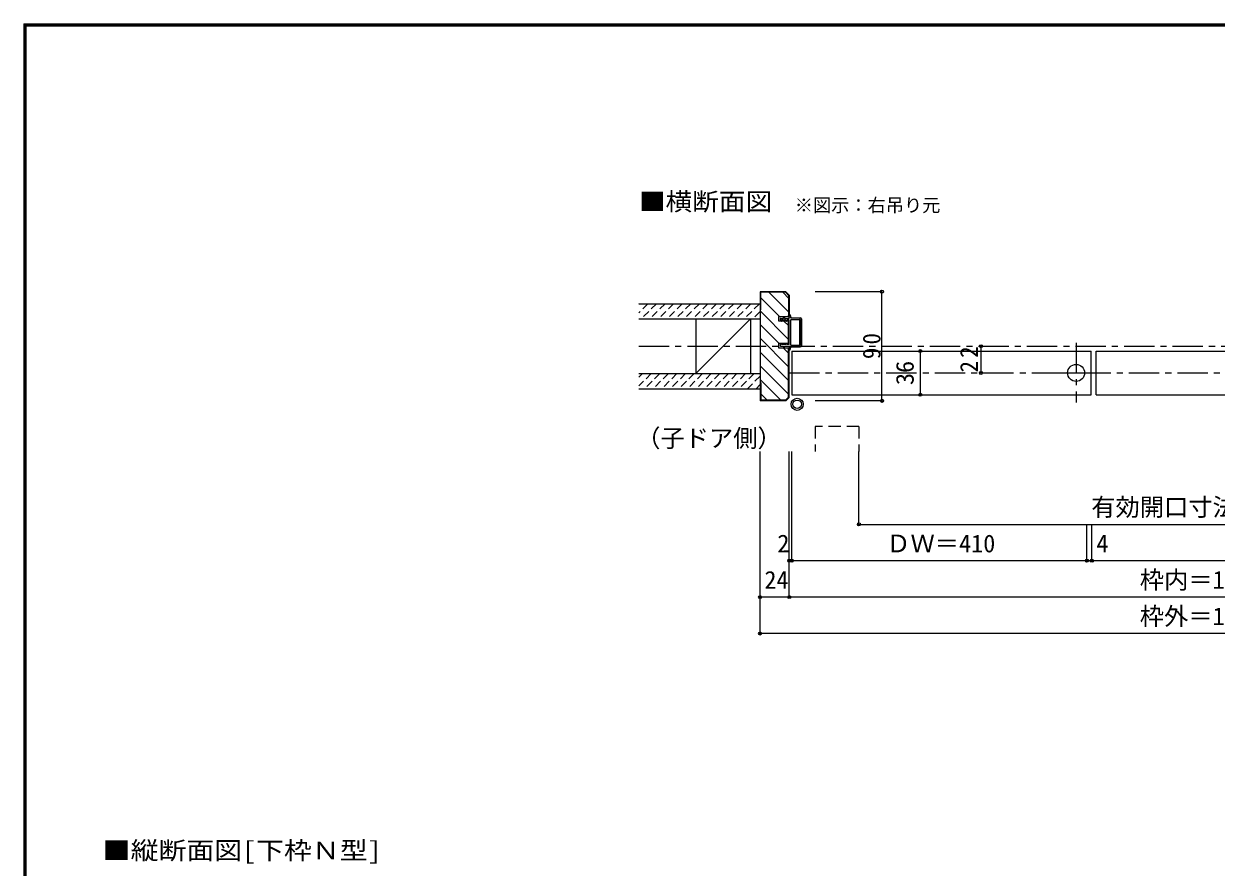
# Model space of a CAD drawing. Units: millimetres at full size, sheet at 1:5; details may follow other scales. Extents: x -973 to 977, y -718 to 696.
# Drawn here: x -973 to 10, y 0 to 696 of the extents above; entities that cross this region are included whole.
import ezdxf
from ezdxf.enums import TextEntityAlignment as Align

# ---------------------------------------------------------------- set-up
doc = ezdxf.new("R2010")
doc.units = ezdxf.units.MM
doc.header["$LTSCALE"] = 5
doc.header["$PDMODE"] = 32
doc.header["$PDSIZE"] = 2.5
for name, pattern in [('CHAIN1', [8, 5, -1, 1, -1]), ('DASHED1', [1.8, 1.2, -0.6]), ('DASHED2', [3, 2, -1])]:
    doc.linetypes.add(name, pattern=pattern)
for name, color, linetype in [('0-0_補助線', 7, 'Continuous'), ('0-1_通り芯', 4, 'CHAIN1'), ('0-2_柱', 3, 'Continuous'), ('0-3_仕上げ', 4, 'Continuous'), ('0-4_枠', 3, 'Continuous'), ('0-6_扉', 6, 'Continuous'), ('0-7_金物', 7, 'Continuous'), ('0-A_文字', 7, 'Continuous'), ('0-B_寸法', 4, 'Continuous'), ('0-C_ハッチ', 4, 'DASHED1'), ('F-1_枠', 6, 'Continuous')]:
    doc.layers.add(name, color=color, linetype=linetype)
doc.styles.add('ＭＳ ゴシック', font='')
doc.styles.get('ＭＳ ゴシック').set_extended_font_data('MS Gothic')

# ---------------------------------------------------------------- blocks, each defined once
blk = doc.blocks.new('01')
at = {"layer": '0-0_補助線'}
for p, q in [((-14.5, 0.346), (-14.5, -0.449)), ((-14.3, 0.346), (-14.3, -0.449)), ((-12.045, -0.049), (-14.178, 0.444)), ((-12, 0.146), (-14.133, 0.639)), ((-11.475, 5.146), (-12.298, 4.504)), ((-12.175, 4.146), (-11.475, 4.146)), ((-12.045, -0.049), (-11.993, 0.145)), ((-11.475, 0.146), (-12, 0.146)), ((-11.475, 7.146), (-11.475, 5.146)), ((-11.475, 4.146), (-11.475, 0.146)), ((-10.68, 7.55), (-9.257, 6.508)), ((-9.375, 6.146), (-10.075, 6.146)), ((-10.075, 3.146), (-10.075, 6.146)), ((-10.075, 3.146), (-9.252, 2.504)), ((-9.375, 2.146), (-10.075, 2.146)), ((-10.075, 0.146), (-10.075, 2.146)), ((-10.075, 0.146), (10.075, 0.146)), ((10.075, 3.146), (9.252, 2.504)), ((10.68, 7.55), (9.257, 6.508)), ((9.375, 6.146), (10.075, 6.146)), ((9.375, 2.146), (10.075, 2.146)), ((10.075, 3.146), (10.075, 6.146)), ((10.075, 0.146), (10.075, 2.146)), ((11.475, 7.146), (11.475, 5.146)), ((11.475, 5.146), (12.298, 4.504)), ((12.175, 4.146), (11.475, 4.146)), ((11.475, 4.146), (11.475, 0.146)), ((11.475, 0.146), (12, 0.146)), ((12.045, -0.049), (11.993, 0.145)), ((12, 0.146), (14.133, 0.639)), ((12.045, -0.049), (14.178, 0.444)), ((14.3, 0.346), (14.3, -0.449)), ((14.5, 0.346), (14.5, -0.449)), ((-14.265, -0.741), (-12.235, -1.196)), ((-14.222, -0.546), (-12.191, -1.001)), ((-12, -1.488), (-12, -8.854)), ((-11.8, -1.488), (-11.8, -8.854)), ((-11, -9.654), (11, -9.654)), ((-10.6, -1.554), (-10.6, -8.154)), ((-10.3, -1.254), (10.3, -1.254)), ((-10.3, -8.454), (10.3, -8.454)), ((10.6, -1.554), (10.6, -8.154)), ((11.8, -1.488), (11.8, -8.854)), ((12, -1.488), (12, -8.854)), ((14.222, -0.546), (12.191, -1.001)), ((14.265, -0.741), (12.235, -1.196)), ((11, -9.854), (-11, -9.854))]:
    blk.add_line(p, q, dxfattribs=at)
for centre, radius, start, end in [((-14.2, 0.346), 0.3, 77.00048, 180), ((-14.2, 0.346), 0.1, 77.00048, 180), ((-12.175, 4.346), 0.2, 127.96957, 270), ((-10.975, 7.146), 0.5, 53.78053, 180), ((-9.375, 6.346), 0.2, 270, 53.78053), ((-9.375, 2.346), 0.2, 270, 52.03043), ((9.375, 6.346), 0.2, 126.21947, 270), ((9.375, 2.346), 0.2, 127.96957, 270), ((10.975, 7.146), 0.5, 0, 126.21947), ((12.175, 4.346), 0.2, 270, 52.03043), ((14.2, 0.346), 0.3, 0, 102.99952), ((14.2, 0.346), 0.1, 0, 102.99952), ((-14.2, -0.449), 0.3, 180, 257.3929), ((-14.2, -0.449), 0.1, 180, 257.3929), ((-12.3, -1.488), 0.3, 0, 76.0718), ((-12.3, -1.488), 0.5, 0, 76.0718), ((-11, -8.854), 1, 180, 270), ((-11, -8.854), 0.8, 180, 270), ((-10.3, -1.554), 0.3, 90, 180), ((-10.3, -8.154), 0.3, 180, 270), ((10.3, -1.554), 0.3, 0, 90), ((10.3, -8.154), 0.3, 270, 0), ((11, -8.854), 1, 270, 0), ((11, -8.854), 0.8, 270, 0), ((12.3, -1.488), 0.5, 103.9282, 180), ((12.3, -1.488), 0.3, 103.9282, 180), ((14.2, -0.449), 0.1, 282.6071, 0), ((14.2, -0.449), 0.3, 282.6071, 0)]:
    blk.add_arc(centre, radius, start, end, dxfattribs=at)

msp = doc.modelspace()

# ---------------------------------------------------------------- linework, layer by layer
at = {"layer": '0-0_補助線', "color": 4}
msp.add_line((-184.337, 430), (-184.337, 408), dxfattribs=at)
at = {"layer": '0-0_補助線'}
for p in [(-184.337, 430), (-184.337, 408)]:
    msp.add_point(p, dxfattribs=at)
at = {"layer": '0-1_通り芯', "color": 7}
for p, q in [((-105.884, 432.796), (-105.884, 383.563)), ((-126.419, 408), (-84.633, 408))]:
    msp.add_line(p, q, dxfattribs=at)
at = {"layer": '0-1_通り芯'}
for p, q in [((-466.347, 430), (469.653, 430)), ((-342.347, 408), (345.653, 408))]:
    msp.add_line(p, q, dxfattribs=at)
at = {"layer": '0-1_通り芯', "color": 7, "linetype": 'Continuous'}
msp.add_circle((-105.884, 408), 7, dxfattribs=at)
at = {"layer": '0-2_柱', "color": 7}
msp.add_line((-374.347, 452.5), (-419.347, 407.5), dxfattribs=at)
at = {"layer": '0-2_柱'}
for p, q in [((-419.347, 452.5), (-419.347, 407.5)), ((-374.347, 452.5), (-374.347, 407.5))]:
    msp.add_line(p, q, dxfattribs=at)
at = {"layer": '0-3_仕上げ', "color": 2}
for p, q in [((-466.347, 465), (-366.347, 465)), ((-466.347, 452.5), (-366.347, 452.5)), ((-466.347, 407.5), (-366.347, 407.5)), ((-466.347, 395), (-366.347, 395))]:
    msp.add_line(p, q, dxfattribs=at)
at = {"layer": '0-4_枠'}
for p, q in [((-345.383, 474.5), (-365.847, 474.5)), ((-365.847, 460), (-365.847, 474.5)), ((-345.383, 474.5), (-342.847, 471.964)), ((-345.175, 475), (-342.347, 472.172)), ((-342.847, 471.964), (-342.847, 454.5)), ((-342.347, 472.172), (-342.347, 454.5)), ((-365.847, 460), (-366.347, 460)), ((-350.847, 450.8), (-350.847, 454.5)), ((-350.847, 454.5), (-342.347, 454.5)), ((-342.347, 450.8), (-350.847, 450.8)), ((-342.847, 432.2), (-342.847, 450.8)), ((-342.347, 432.2), (-342.347, 450.8)), ((-350.847, 428.5), (-350.847, 432.2)), ((-342.347, 432.2), (-350.847, 432.2)), ((-342.347, 428.5), (-350.847, 428.5)), ((-342.847, 388.036), (-342.847, 428.5)), ((-342.347, 387.828), (-342.347, 428.5)), ((-365.847, 400), (-366.347, 400)), ((-365.847, 400), (-365.847, 385.5)), ((-345.382, 385.5), (-365.847, 385.5)), ((-342.847, 388.036), (-345.382, 385.5))]:
    msp.add_line(p, q, dxfattribs=at)
for points in [[(-345.175, 475), (-366.347, 475), (-366.347, 385)], [(-342.347, 387.828), (-345.175, 385), (-366.347, 385)]]:
    msp.add_lwpolyline(points, dxfattribs=at)
at = {"layer": '0-6_扉'}
for p, q in [((-340.347, 426), (-93.384, 426)), ((-93.384, 390), (-93.384, 426)), ((-89.384, 390), (117.135, 390))]:
    msp.add_line(p, q, dxfattribs=at)
at = {"layer": '0-6_扉', "linetype": 'DASHED2'}
msp.add_line((-284.852, 363.881), (-284.852, 343.157), dxfattribs=at)
at = {"layer": '0-6_扉'}
for points in [[(-340.347, 426), (-340.347, 390), (-93.384, 390)], [(-89.384, 390), (-89.384, 426), (117.135, 426)]]:
    msp.add_lwpolyline(points, dxfattribs=at)
at = {"layer": '0-6_扉', "linetype": 'DASHED2'}
msp.add_lwpolyline([(-284.852, 363.881), (-320.852, 363.881), (-320.852, 343.157)], dxfattribs=at)
at = {"layer": '0-7_金物'}
for radius in [5, 3.5]:
    msp.add_circle((-335.883, 382.13), radius, dxfattribs=at)
at = {"layer": '0-B_寸法'}
for p, q in [((-265.889, 475), (-321.115, 475)), ((-265.889, 385), (-265.889, 475)), ((-234.337, 426), (-234.337, 390)), ((-265.889, 385), (-321.115, 385)), ((-366.347, 193.157), (-366.347, 343.157)), ((-342.347, 223.157), (-342.347, 343.157)), ((-340.347, 253.157), (-340.347, 343.157)), ((-284.852, 283.157), (-284.852, 343.157)), ((-284.852, 283.157), (282.158, 283.157)), ((-96.884, 253.157), (-96.884, 283.157)), ((-92.884, 253.157), (-92.884, 283.157)), ((345.653, 253.157), (-342.347, 253.157)), ((369.653, 223.157), (-366.347, 223.157)), ((369.653, 193.157), (-366.347, 193.157))]:
    msp.add_line(p, q, dxfattribs=at)
at = {"layer": '0-B_寸法', "color": 7}
for p in [(-265.889, 475), (-234.337, 426), (-265.889, 385), (-234.337, 390), (-284.852, 283.157), (-342.347, 253.157), (-340.347, 253.157), (-96.884, 253.157), (-92.884, 253.157), (-366.347, 223.157), (-342.347, 223.157), (-366.347, 193.157)]:
    msp.add_point(p, dxfattribs=at)
at = {"layer": '0-C_ハッチ', "linetype": 'Continuous'}
for p, q in [((-359.063, 474.5), (-342.847, 458.284)), ((-347.749, 474.5), (-342.847, 469.598)), ((-365.847, 469.97), (-350.376, 454.5)), ((-366.347, 459.157), (-342.847, 435.657)), ((-366.347, 447.842), (-350.704, 432.2)), ((-346.676, 450.8), (-342.847, 446.97)), ((-366.347, 436.529), (-342.847, 413.029)), ((-366.347, 425.216), (-342.847, 401.716)), ((-347.004, 428.5), (-342.847, 424.343)), ((-366.347, 413.902), (-342.847, 390.402)), ((-366.347, 402.588), (-349.259, 385.5)), ((-365.847, 390.775), (-360.572, 385.5))]:
    msp.add_line(p, q, dxfattribs=at)
at = {"layer": '0-C_ハッチ'}
for p, q in [((-458.878, 465), (-466.347, 457.531)), ((-465.949, 465), (-466.347, 464.602)), ((-451.807, 465), (-464.307, 452.5)), ((-444.736, 465), (-457.236, 452.5)), ((-437.665, 465), (-450.165, 452.5)), ((-430.594, 465), (-443.094, 452.5)), ((-423.523, 465), (-436.023, 452.5)), ((-416.452, 465), (-428.952, 452.5)), ((-409.381, 465), (-421.881, 452.5)), ((-402.31, 465), (-414.81, 452.5)), ((-395.239, 465), (-407.739, 452.5)), ((-388.168, 465), (-400.668, 452.5)), ((-381.096, 465), (-393.596, 452.5)), ((-374.025, 465), (-386.525, 452.5)), ((-366.954, 465), (-379.454, 452.5)), ((-366.347, 458.536), (-372.383, 452.5)), ((-456.17, 407.5), (-466.347, 397.323)), ((-463.241, 407.5), (-466.347, 404.394)), ((-449.099, 407.5), (-461.599, 395)), ((-442.028, 407.5), (-454.528, 395)), ((-434.957, 407.5), (-447.457, 395)), ((-427.886, 407.5), (-440.386, 395)), ((-420.815, 407.5), (-433.315, 395)), ((-413.744, 407.5), (-426.244, 395)), ((-406.673, 407.5), (-419.173, 395)), ((-399.601, 407.5), (-412.101, 395)), ((-392.53, 407.5), (-405.03, 395)), ((-385.459, 407.5), (-397.959, 395)), ((-378.388, 407.5), (-390.888, 395)), ((-371.317, 407.5), (-383.817, 395)), ((-366.347, 405.399), (-376.746, 395)), ((-366.347, 398.328), (-369.675, 395))]:
    msp.add_line(p, q, dxfattribs=at)
at = {"layer": 'F-1_枠'}
for p, q in [((-973.347, 695.833), (-973.347, -700.833)), ((-973.347, 695.833), (976.653, 695.833)), ((-973.347, 695), (976.653, 695)), ((-973.347, 694.167), (976.653, 694.167)), ((-972.514, 695.833), (-972.514, -700.833)), ((-971.68, 695.833), (-971.68, -700.833))]:
    msp.add_line(p, q, dxfattribs=at)

# ---------------------------------------------------------------- block references
at = {"layer": '0-7_金物', "rotation": 90}
msp.add_blockref('01', (-342.201, 441.5), dxfattribs=at)

# ---------------------------------------------------------------- texts
at = {"layer": '0-0_補助線', "insert": (-186.837, 408.375), "char_height": 14.66, "attachment_point": 7, "rotation": 90, "style": 'ＭＳ ゴシック'}
msp.add_mtext('\\T1.27;\\W0.95;22', dxfattribs=at)
at = {"layer": '0-A_文字', "style": 'ＭＳ ゴシック'}
for s, width, p in [('■横断面図', 1.1, (-466.347, 537.5)), ('■縦断面図[下枠Ｎ型]', 1.15, (-908.333, 2.5))]:
    msp.add_text(s, height=14.66, dxfattribs=dict(at, width=width)).set_placement(p, align=Align.BOTTOM_LEFT)
for s, height, p in [('※図示：右吊り元', 11, (-337.806, 537.5)), ('（子ドア側）', 14.66, (-468.5, 342.5))]:
    msp.add_text(s, height=height, dxfattribs=at).set_placement(p, align=Align.BOTTOM_LEFT)
at = {"layer": '0-B_寸法', "color": 7, "style": 'ＭＳ ゴシック'}
msp.add_text('36', height=14.66, rotation=90, dxfattribs=at).set_placement((-235.337, 398), align=Align.BOTTOM_LEFT)
for s, p in [('有効開口寸法＝1,021', (-93.347, 285.657)), ('2', (-352.169, 255.657)), ('ＤＷ＝410', (-262.365, 255.657)), ('4', (-89.15, 255.657)), ('枠内＝1,141', (-53.347, 225.657)), ('24', (-362.847, 225.657)), ('枠外＝1,189', (-53.347, 195.657))]:
    msp.add_text(s, height=14.66, dxfattribs=at).set_placement(p, align=Align.BOTTOM_LEFT)
at = {"layer": '0-B_寸法', "color": 7, "insert": (-266.889, 419.375), "char_height": 14.66, "attachment_point": 7, "rotation": 90, "style": 'ＭＳ ゴシック'}
msp.add_mtext('\\T1.27;\\W0.95;90', dxfattribs=at)

doc.saveas('drawing.dxf')
